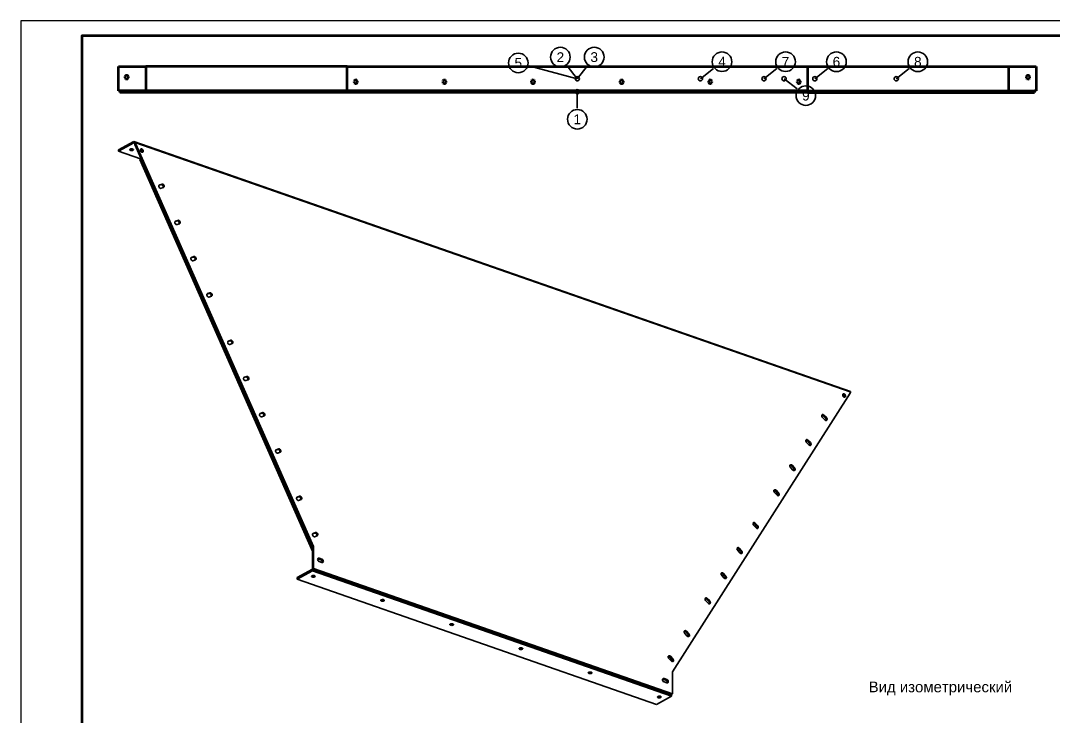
# Model space of a CAD drawing. Header units: millimetres. Extents: x 0 to 594, y 0 to 420.
# Drawn here: x 0 to 338.3, y 192.1 to 420 of the extents above; entities that cross this region are included whole.
import ezdxf
from ezdxf.enums import TextEntityAlignment as Align

# ---------------------------------------------------------------- set-up
doc = ezdxf.new("R2010")
doc.units = ezdxf.units.MM
doc.styles.add('GOST', font='Arial')

msp = doc.modelspace()

# ---------------------------------------------------------------- linework, layer by layer
at = {"color": 1, "lineweight": 70}
for p, q in [((32, 405), (40.92, 405)), ((32, 397), (32, 405)), ((40.92, 405), (40.92, 397)), ((106.9, 405), (40.92, 405)), ((106.9, 397), (106.9, 405)), ((106.9, 405), (257.5, 405)), ((257.5, 405), (257.5, 397)), ((257.5, 405), (323.48, 405)), ((323.48, 405), (332.4, 405)), ((323.48, 397), (323.48, 405)), ((332.4, 405), (332.4, 397)), ((34.13, 401.69), (34.1, 401.5)), ((34.1, 401.5), (34.13, 401.31)), ((34.21, 401.85), (34.13, 401.69)), ((34.13, 401.31), (34.21, 401.15)), ((34.35, 401.99), (34.21, 401.85)), ((34.21, 401.15), (34.35, 401.01)), ((34.51, 402.07), (34.35, 401.99)), ((34.35, 401.01), (34.51, 400.93)), ((34.7, 402.1), (34.51, 402.07)), ((34.51, 400.93), (34.7, 400.9)), ((34.89, 402.07), (34.7, 402.1)), ((34.7, 400.9), (34.89, 400.93)), ((35.05, 401.99), (34.89, 402.07)), ((34.89, 400.93), (35.05, 401.01)), ((35.19, 401.85), (35.05, 401.99)), ((35.05, 401.01), (35.19, 401.15)), ((35.27, 401.69), (35.19, 401.85)), ((35.19, 401.15), (35.27, 401.31)), ((35.3, 401.5), (35.27, 401.69)), ((35.27, 401.31), (35.3, 401.5)), ((109.13, 400.19), (109.1, 400)), ((109.1, 400), (109.13, 399.81)), ((109.21, 400.35), (109.13, 400.19)), ((109.13, 399.81), (109.21, 399.65)), ((109.35, 400.49), (109.21, 400.35)), ((109.21, 399.65), (109.35, 399.51)), ((109.51, 400.57), (109.35, 400.49)), ((109.35, 399.51), (109.51, 399.43)), ((109.7, 400.6), (109.51, 400.57)), ((109.51, 399.43), (109.7, 399.4)), ((109.89, 400.57), (109.7, 400.6)), ((109.7, 399.4), (109.89, 399.43)), ((110.05, 400.49), (109.89, 400.57)), ((109.89, 399.43), (110.05, 399.51)), ((110.19, 400.35), (110.05, 400.49)), ((110.05, 399.51), (110.19, 399.65)), ((110.27, 400.19), (110.19, 400.35)), ((110.19, 399.65), (110.27, 399.81)), ((110.3, 400), (110.27, 400.19)), ((110.27, 399.81), (110.3, 400)), ((138.13, 400.19), (138.1, 400)), ((138.1, 400), (138.13, 399.81)), ((138.21, 400.35), (138.13, 400.19)), ((138.13, 399.81), (138.21, 399.65)), ((138.35, 400.49), (138.21, 400.35)), ((138.21, 399.65), (138.35, 399.51)), ((138.51, 400.57), (138.35, 400.49)), ((138.35, 399.51), (138.51, 399.43)), ((138.7, 400.6), (138.51, 400.57)), ((138.51, 399.43), (138.7, 399.4)), ((138.89, 400.57), (138.7, 400.6)), ((138.7, 399.4), (138.89, 399.43)), ((139.05, 400.49), (138.89, 400.57)), ((138.89, 399.43), (139.05, 399.51)), ((139.19, 400.35), (139.05, 400.49)), ((139.05, 399.51), (139.19, 399.65)), ((139.27, 400.19), (139.19, 400.35)), ((139.19, 399.65), (139.27, 399.81)), ((139.3, 400), (139.27, 400.19)), ((139.27, 399.81), (139.3, 400)), ((167.13, 400.19), (167.1, 400)), ((167.1, 400), (167.13, 399.81)), ((167.21, 400.35), (167.13, 400.19)), ((167.13, 399.81), (167.21, 399.65)), ((167.35, 400.49), (167.21, 400.35)), ((167.21, 399.65), (167.35, 399.51)), ((167.51, 400.57), (167.35, 400.49)), ((167.35, 399.51), (167.51, 399.43)), ((167.7, 400.6), (167.51, 400.57)), ((167.51, 399.43), (167.7, 399.4)), ((167.89, 400.57), (167.7, 400.6)), ((167.7, 399.4), (167.89, 399.43)), ((168.05, 400.49), (167.89, 400.57)), ((167.89, 399.43), (168.05, 399.51)), ((168.19, 400.35), (168.05, 400.49)), ((168.05, 399.51), (168.19, 399.65)), ((168.27, 400.19), (168.19, 400.35)), ((168.19, 399.65), (168.27, 399.81)), ((168.3, 400), (168.27, 400.19)), ((168.27, 399.81), (168.3, 400)), ((196.13, 400.19), (196.1, 400)), ((196.1, 400), (196.13, 399.81)), ((196.21, 400.35), (196.13, 400.19)), ((196.13, 399.81), (196.21, 399.65)), ((196.35, 400.49), (196.21, 400.35)), ((196.21, 399.65), (196.35, 399.51)), ((196.51, 400.57), (196.35, 400.49)), ((196.35, 399.51), (196.51, 399.43)), ((196.7, 400.6), (196.51, 400.57)), ((196.51, 399.43), (196.7, 399.4)), ((196.89, 400.57), (196.7, 400.6)), ((196.7, 399.4), (196.89, 399.43)), ((197.05, 400.49), (196.89, 400.57)), ((196.89, 399.43), (197.05, 399.51)), ((197.19, 400.35), (197.05, 400.49)), ((197.05, 399.51), (197.19, 399.65)), ((197.27, 400.19), (197.19, 400.35)), ((197.19, 399.65), (197.27, 399.81)), ((197.3, 400), (197.27, 400.19)), ((197.27, 399.81), (197.3, 400)), ((225.13, 400.19), (225.1, 400)), ((225.1, 400), (225.13, 399.81)), ((225.21, 400.35), (225.13, 400.19)), ((225.13, 399.81), (225.21, 399.65)), ((225.35, 400.49), (225.21, 400.35)), ((225.21, 399.65), (225.35, 399.51)), ((225.51, 400.57), (225.35, 400.49)), ((225.35, 399.51), (225.51, 399.43)), ((225.7, 400.6), (225.51, 400.57)), ((225.51, 399.43), (225.7, 399.4)), ((225.89, 400.57), (225.7, 400.6)), ((225.7, 399.4), (225.89, 399.43)), ((226.05, 400.49), (225.89, 400.57)), ((225.89, 399.43), (226.05, 399.51)), ((226.19, 400.35), (226.05, 400.49)), ((226.05, 399.51), (226.19, 399.65)), ((226.27, 400.19), (226.19, 400.35)), ((226.19, 399.65), (226.27, 399.81)), ((226.3, 400), (226.27, 400.19)), ((226.27, 399.81), (226.3, 400)), ((254.13, 400.19), (254.1, 400)), ((254.1, 400), (254.13, 399.81)), ((254.21, 400.35), (254.13, 400.19)), ((254.13, 399.81), (254.21, 399.65)), ((254.35, 400.49), (254.21, 400.35)), ((254.21, 399.65), (254.35, 399.51)), ((254.51, 400.57), (254.35, 400.49)), ((254.35, 399.51), (254.51, 399.43)), ((254.7, 400.6), (254.51, 400.57)), ((254.51, 399.43), (254.7, 399.4)), ((254.89, 400.57), (254.7, 400.6)), ((254.7, 399.4), (254.89, 399.43)), ((255.05, 400.49), (254.89, 400.57)), ((254.89, 399.43), (255.05, 399.51)), ((255.19, 400.35), (255.05, 400.49)), ((255.05, 399.51), (255.19, 399.65)), ((255.27, 400.19), (255.19, 400.35)), ((255.19, 399.65), (255.27, 399.81)), ((255.3, 400), (255.27, 400.19)), ((255.27, 399.81), (255.3, 400)), ((329.13, 401.69), (329.1, 401.5)), ((329.1, 401.5), (329.13, 401.31)), ((329.21, 401.85), (329.13, 401.69)), ((329.13, 401.31), (329.21, 401.15)), ((329.35, 401.99), (329.21, 401.85)), ((329.21, 401.15), (329.35, 401.01)), ((329.51, 402.07), (329.35, 401.99)), ((329.35, 401.01), (329.51, 400.93)), ((329.7, 402.1), (329.51, 402.07)), ((329.51, 400.93), (329.7, 400.9)), ((329.89, 402.07), (329.7, 402.1)), ((329.7, 400.9), (329.89, 400.93)), ((330.05, 401.99), (329.89, 402.07)), ((329.89, 400.93), (330.05, 401.01)), ((330.19, 401.85), (330.05, 401.99)), ((330.05, 401.01), (330.19, 401.15)), ((330.27, 401.69), (330.19, 401.85)), ((330.19, 401.15), (330.27, 401.31)), ((330.3, 401.5), (330.27, 401.69)), ((330.27, 401.31), (330.3, 401.5)), ((32.51, 397), (32, 397)), ((32.51, 397), (32.51, 396.5)), ((106.9, 397), (32.51, 397)), ((106.9, 396.5), (32.51, 396.5)), ((106.9, 397), (106.9, 396.5)), ((257.5, 397), (106.9, 397)), ((257.5, 396.5), (106.9, 396.5)), ((257.5, 397), (257.5, 396.5)), ((257.5, 397), (331.89, 397)), ((257.5, 396.5), (331.89, 396.5)), ((331.89, 397), (331.89, 396.5)), ((332.4, 397), (331.89, 397))]:
    msp.add_line(p, q, dxfattribs=at)
at = {"color": 7, "lineweight": 35}
for p, q in [((166.36, 405.24), (182.2, 401)), ((178.88, 405.26), (182.2, 401)), ((185.52, 405.26), (182.2, 401)), ((226.73, 404.35), (222.5, 401)), ((247.54, 404.34), (243.3, 401)), ((264.19, 404.34), (259.95, 401)), ((290.83, 404.33), (286.58, 401)), ((254.17, 397.69), (249.9, 401)), ((182.2, 391.35), (182.2, 396.75))]:
    msp.add_line(p, q, dxfattribs=at)
at = {"color": 1, "lineweight": 35}
for p, q in [((32, 377.78), (37, 380.5)), ((32, 377.33), (37, 380.05)), ((37, 380.05), (37, 380.5)), ((37, 380.5), (271.57, 298.73)), ((37, 380.05), (37.4, 379.91)), ((37.4, 379.91), (37.71, 380.08)), ((37.4, 379.46), (37.4, 379.91)), ((37.4, 379.46), (37.71, 379.63)), ((95.48, 247.78), (37.4, 379.46)), ((37.71, 379.63), (37.71, 380.08)), ((37.71, 380.08), (271.48, 298.59)), ((95.8, 247.95), (37.71, 379.63)), ((32, 377.33), (32, 377.78)), ((39.27, 374.79), (32, 377.33)), ((35.71, 377.83), (35.69, 377.78)), ((35.69, 377.78), (35.71, 377.73)), ((35.74, 377.88), (35.71, 377.83)), ((35.71, 377.73), (35.75, 377.67)), ((35.87, 377.97), (35.74, 377.88)), ((35.75, 377.67), (35.83, 377.62)), ((35.83, 377.62), (35.92, 377.58)), ((36.07, 378.03), (35.87, 377.97)), ((35.92, 377.58), (36.06, 377.54)), ((36.14, 377.98), (35.99, 378.01)), ((36.06, 377.54), (36.23, 377.52)), ((36.29, 378.05), (36.07, 378.03)), ((36.29, 377.97), (36.14, 377.98)), ((36.23, 377.52), (36.39, 377.53)), ((36.52, 378.03), (36.29, 378.05)), ((36.45, 377.98), (36.29, 377.97)), ((36.39, 377.53), (36.55, 377.55)), ((36.6, 378.01), (36.45, 377.98)), ((36.72, 377.97), (36.52, 378.03)), ((36.55, 377.55), (36.69, 377.59)), ((36.69, 377.59), (36.8, 377.64)), ((36.85, 377.88), (36.72, 377.97)), ((36.8, 377.64), (36.87, 377.71)), ((36.88, 377.83), (36.85, 377.88)), ((36.87, 377.71), (36.89, 377.78)), ((36.89, 377.78), (36.88, 377.83)), ((39.21, 377.79), (39.19, 377.67)), ((39.19, 377.67), (39.21, 377.52)), ((39.24, 377.89), (39.21, 377.79)), ((39.21, 377.52), (39.27, 377.36)), ((39.3, 377.98), (39.24, 377.89)), ((39.25, 377.9), (39.38, 377.87)), ((39.27, 377.36), (39.35, 377.22)), ((39.38, 378.04), (39.3, 377.98)), ((39.35, 377.22), (39.46, 377.1)), ((39.45, 378.07), (39.38, 378.04)), ((39.38, 377.87), (39.51, 377.79)), ((39.54, 378.07), (39.45, 378.07)), ((39.46, 377.1), (39.58, 377.01)), ((39.51, 377.79), (39.63, 377.68)), ((39.63, 378.06), (39.54, 378.07)), ((39.58, 377.01), (39.71, 376.96)), ((39.72, 378.02), (39.63, 378.06)), ((39.63, 377.68), (39.72, 377.54)), ((39.71, 376.96), (39.84, 376.95)), ((39.81, 377.97), (39.72, 378.02)), ((39.72, 377.54), (39.79, 377.39)), ((39.81, 377.08), (39.77, 376.95)), ((39.79, 377.39), (39.82, 377.23)), ((39.9, 377.9), (39.81, 377.97)), ((39.82, 377.23), (39.81, 377.08)), ((39.84, 376.95), (39.95, 376.98)), ((39.97, 377.81), (39.9, 377.9)), ((39.95, 376.98), (40.02, 377.03)), ((40.03, 377.71), (39.97, 377.81)), ((40.02, 377.03), (40.07, 377.1)), ((40.08, 377.6), (40.03, 377.71)), ((40.07, 377.1), (40.11, 377.18)), ((40.11, 377.49), (40.08, 377.6)), ((40.13, 377.38), (40.11, 377.49)), ((40.11, 377.18), (40.13, 377.28)), ((40.13, 377.28), (40.13, 377.38)), ((39.42, 374.87), (38.96, 374.62)), ((95.48, 246.49), (38.96, 374.62)), ((45.24, 365.96), (45.23, 365.86)), ((45.23, 365.86), (45.24, 365.76)), ((45.26, 366.05), (45.24, 365.96)), ((45.24, 365.76), (45.31, 365.55)), ((45.29, 366.13), (45.26, 366.05)), ((45.35, 366.2), (45.29, 366.13)), ((45.31, 366.15), (45.95, 366.37)), ((45.31, 365.55), (45.44, 365.36)), ((45.41, 366.25), (45.35, 366.2)), ((45.46, 366.27), (45.37, 366.22)), ((45.46, 366.27), (45.41, 366.25)), ((46.26, 366.54), (45.46, 366.27)), ((45.94, 365.17), (46.74, 365.45)), ((46.26, 366.54), (45.95, 366.37)), ((45.95, 366.37), (46.02, 366.39)), ((46.02, 366.39), (46.09, 366.39)), ((46.09, 366.39), (46.25, 366.34)), ((46.25, 366.34), (46.4, 366.23)), ((46.34, 366.56), (46.26, 366.54)), ((46.43, 366.55), (46.34, 366.56)), ((46.4, 366.23), (46.53, 366.08)), ((46.51, 366.53), (46.43, 366.55)), ((46.6, 366.49), (46.51, 366.53)), ((46.53, 366.08), (46.61, 365.9)), ((46.64, 365.54), (46.58, 365.39)), ((46.76, 366.35), (46.6, 366.49)), ((46.61, 365.9), (46.66, 365.71)), ((46.66, 365.71), (46.64, 365.54)), ((46.74, 365.45), (46.79, 365.47)), ((46.89, 366.16), (46.76, 366.35)), ((46.79, 365.47), (46.85, 365.52)), ((46.85, 365.52), (46.9, 365.58)), ((46.96, 365.95), (46.89, 366.16)), ((46.9, 365.58), (46.94, 365.66)), ((46.94, 365.66), (46.96, 365.75)), ((46.97, 365.85), (46.96, 365.95)), ((46.96, 365.75), (46.97, 365.85)), ((45.44, 365.36), (45.6, 365.23)), ((45.6, 365.23), (45.69, 365.18)), ((45.69, 365.18), (45.77, 365.16)), ((45.77, 365.16), (45.86, 365.16)), ((45.86, 365.16), (45.94, 365.17)), ((50.49, 354.2), (50.46, 354.11)), ((50.46, 354.11), (50.46, 354.01)), ((50.46, 354.01), (50.47, 353.91)), ((50.47, 353.91), (50.54, 353.7)), ((50.52, 354.28), (50.49, 354.2)), ((50.57, 354.35), (50.52, 354.28)), ((50.53, 354.3), (51.18, 354.52)), ((50.54, 353.7), (50.66, 353.51)), ((50.64, 354.39), (50.57, 354.35)), ((50.68, 354.41), (50.6, 354.37)), ((50.68, 354.41), (50.64, 354.39)), ((50.66, 353.51), (50.83, 353.37)), ((51.49, 354.69), (50.68, 354.41)), ((50.83, 353.37), (50.91, 353.33)), ((50.91, 353.33), (51, 353.31)), ((51, 353.31), (51.09, 353.3)), ((51.09, 353.3), (51.17, 353.32)), ((51.17, 353.32), (51.97, 353.6)), ((51.49, 354.69), (51.18, 354.52)), ((51.18, 354.52), (51.25, 354.53)), ((51.25, 354.53), (51.32, 354.53)), ((51.32, 354.53), (51.48, 354.49)), ((51.48, 354.49), (51.63, 354.38)), ((51.57, 354.71), (51.49, 354.69)), ((51.65, 354.7), (51.57, 354.71)), ((51.63, 354.38), (51.75, 354.23)), ((51.74, 354.68), (51.65, 354.7)), ((51.83, 354.64), (51.74, 354.68)), ((51.75, 354.23), (51.84, 354.05)), ((51.87, 353.68), (51.81, 353.54)), ((51.99, 354.5), (51.83, 354.64)), ((51.84, 354.05), (51.88, 353.86)), ((51.88, 353.86), (51.87, 353.68)), ((51.97, 353.6), (52.02, 353.62)), ((52.12, 354.31), (51.99, 354.5)), ((52.02, 353.62), (52.08, 353.66)), ((52.08, 353.66), (52.13, 353.73)), ((52.19, 354.1), (52.12, 354.31)), ((52.13, 353.73), (52.17, 353.81)), ((52.17, 353.81), (52.19, 353.9)), ((52.2, 354), (52.19, 354.1)), ((52.19, 353.9), (52.2, 354)), ((55.71, 342.35), (55.69, 342.26)), ((55.69, 342.26), (55.69, 342.16)), ((55.69, 342.16), (55.7, 342.05)), ((55.7, 342.05), (55.77, 341.84)), ((55.75, 342.43), (55.71, 342.35)), ((55.8, 342.49), (55.75, 342.43)), ((55.76, 342.45), (56.4, 342.67)), ((55.77, 341.84), (55.89, 341.66)), ((55.87, 342.54), (55.8, 342.49)), ((55.91, 342.56), (55.83, 342.51)), ((55.91, 342.56), (55.87, 342.54)), ((56.72, 342.84), (55.91, 342.56)), ((56.72, 342.84), (56.4, 342.67)), ((56.4, 342.67), (56.47, 342.68)), ((56.4, 341.47), (57.2, 341.74)), ((56.47, 342.68), (56.55, 342.68)), ((56.55, 342.68), (56.71, 342.63)), ((56.71, 342.63), (56.86, 342.53)), ((56.8, 342.85), (56.72, 342.84)), ((56.88, 342.85), (56.8, 342.85)), ((56.86, 342.53), (56.98, 342.38)), ((56.97, 342.83), (56.88, 342.85)), ((57.06, 342.78), (56.97, 342.83)), ((56.98, 342.38), (57.07, 342.2)), ((57.1, 341.83), (57.04, 341.69)), ((57.22, 342.65), (57.06, 342.78)), ((57.07, 342.2), (57.11, 342.01)), ((57.11, 342.01), (57.1, 341.83)), ((57.2, 341.74), (57.24, 341.76)), ((57.34, 342.46), (57.22, 342.65)), ((57.24, 341.76), (57.31, 341.81)), ((57.31, 341.81), (57.36, 341.87)), ((57.41, 342.25), (57.34, 342.46)), ((57.36, 341.87), (57.4, 341.95)), ((57.4, 341.95), (57.42, 342.05)), ((57.43, 342.15), (57.41, 342.25)), ((57.42, 342.05), (57.43, 342.15)), ((55.89, 341.66), (56.05, 341.52)), ((56.05, 341.52), (56.14, 341.48)), ((56.14, 341.48), (56.23, 341.45)), ((56.23, 341.45), (56.32, 341.45)), ((56.32, 341.45), (56.4, 341.47)), ((60.92, 330.41), (60.91, 330.31)), ((60.91, 330.31), (60.93, 330.2)), ((60.94, 330.5), (60.92, 330.41)), ((60.93, 330.2), (61, 329.99)), ((60.98, 330.58), (60.94, 330.5)), ((61.03, 330.64), (60.98, 330.58)), ((60.99, 330.59), (61.63, 330.81)), ((61, 329.99), (61.12, 329.81)), ((61.1, 330.69), (61.03, 330.64)), ((61.14, 330.71), (61.05, 330.66)), ((61.14, 330.71), (61.1, 330.69)), ((61.12, 329.81), (61.28, 329.67)), ((61.94, 330.99), (61.14, 330.71)), ((61.28, 329.67), (61.37, 329.63)), ((61.37, 329.63), (61.46, 329.6)), ((61.46, 329.6), (61.54, 329.6)), ((61.54, 329.6), (61.62, 329.61)), ((61.62, 329.61), (62.43, 329.89)), ((61.94, 330.99), (61.63, 330.81)), ((61.63, 330.81), (61.7, 330.83)), ((61.7, 330.83), (61.78, 330.83)), ((61.78, 330.83), (61.94, 330.78)), ((62.02, 331), (61.94, 330.99)), ((61.94, 330.78), (62.09, 330.68)), ((62.11, 331), (62.02, 331)), ((62.09, 330.68), (62.21, 330.52)), ((62.2, 330.97), (62.11, 331)), ((62.29, 330.93), (62.2, 330.97)), ((62.21, 330.52), (62.3, 330.34)), ((62.33, 329.98), (62.27, 329.84)), ((62.45, 330.79), (62.29, 330.93)), ((62.3, 330.34), (62.34, 330.16)), ((62.34, 330.16), (62.33, 329.98)), ((62.43, 329.89), (62.47, 329.91)), ((62.57, 330.61), (62.45, 330.79)), ((62.47, 329.91), (62.54, 329.96)), ((62.54, 329.96), (62.59, 330.02)), ((62.64, 330.4), (62.57, 330.61)), ((62.59, 330.02), (62.63, 330.1)), ((62.63, 330.1), (62.65, 330.19)), ((62.65, 330.29), (62.64, 330.4)), ((62.65, 330.19), (62.65, 330.29)), ((67.76, 314.91), (67.75, 314.81)), ((67.75, 314.81), (67.76, 314.7)), ((67.78, 315), (67.76, 314.91)), ((67.76, 314.7), (67.83, 314.49)), ((67.82, 315.08), (67.78, 315)), ((67.87, 315.14), (67.82, 315.08)), ((67.83, 315.1), (68.47, 315.32)), ((67.93, 315.19), (67.87, 315.14)), ((67.98, 315.21), (67.89, 315.16)), ((67.98, 315.21), (67.93, 315.19)), ((68.78, 315.49), (67.98, 315.21)), ((68.78, 315.49), (68.47, 315.32)), ((68.47, 315.32), (68.54, 315.33)), ((68.54, 315.33), (68.62, 315.33)), ((68.62, 315.33), (68.77, 315.28)), ((68.77, 315.28), (68.92, 315.18)), ((68.86, 315.5), (68.78, 315.49)), ((68.95, 315.5), (68.86, 315.5)), ((68.92, 315.18), (69.05, 315.03)), ((69.04, 315.47), (68.95, 315.5)), ((69.12, 315.43), (69.04, 315.47)), ((69.05, 315.03), (69.14, 314.85)), ((69.28, 315.3), (69.12, 315.43)), ((69.14, 314.85), (69.18, 314.66)), ((69.18, 314.66), (69.17, 314.48)), ((69.41, 315.11), (69.28, 315.3)), ((69.48, 314.9), (69.41, 315.11)), ((69.46, 314.6), (69.49, 314.69)), ((69.49, 314.79), (69.48, 314.9)), ((69.49, 314.69), (69.49, 314.79)), ((67.83, 314.49), (67.96, 314.31)), ((67.96, 314.31), (68.12, 314.17)), ((68.12, 314.17), (68.21, 314.13)), ((68.21, 314.13), (68.3, 314.1)), ((68.3, 314.1), (68.38, 314.1)), ((68.38, 314.1), (68.46, 314.12)), ((68.46, 314.12), (69.26, 314.39)), ((69.17, 314.48), (69.1, 314.34)), ((69.26, 314.39), (69.31, 314.41)), ((69.31, 314.41), (69.37, 314.46)), ((69.37, 314.46), (69.43, 314.52)), ((69.43, 314.52), (69.46, 314.6)), ((72.99, 303.06), (72.98, 302.96)), ((72.98, 302.96), (72.99, 302.85)), ((73.01, 303.15), (72.99, 303.06)), ((72.99, 302.85), (73.06, 302.64)), ((73.04, 303.23), (73.01, 303.15)), ((73.1, 303.29), (73.04, 303.23)), ((73.06, 303.24), (73.7, 303.46)), ((73.06, 302.64), (73.19, 302.45)), ((73.16, 303.34), (73.1, 303.29)), ((73.21, 303.36), (73.12, 303.31)), ((73.21, 303.36), (73.16, 303.34)), ((73.19, 302.45), (73.35, 302.32)), ((74.01, 303.63), (73.21, 303.36)), ((73.35, 302.32), (73.44, 302.27)), ((73.44, 302.27), (73.52, 302.25)), ((73.52, 302.25), (73.61, 302.25)), ((73.61, 302.25), (73.69, 302.26)), ((73.69, 302.26), (74.49, 302.54)), ((74.01, 303.63), (73.7, 303.46)), ((73.7, 303.46), (73.77, 303.48)), ((73.77, 303.48), (73.84, 303.48)), ((73.84, 303.48), (74, 303.43)), ((74, 303.43), (74.15, 303.32)), ((74.09, 303.65), (74.01, 303.63)), ((74.18, 303.65), (74.09, 303.65)), ((74.15, 303.32), (74.28, 303.17)), ((74.26, 303.62), (74.18, 303.65)), ((74.35, 303.58), (74.26, 303.62)), ((74.28, 303.17), (74.36, 302.99)), ((74.39, 302.63), (74.33, 302.48)), ((74.51, 303.44), (74.35, 303.58)), ((74.36, 302.99), (74.41, 302.8)), ((74.41, 302.8), (74.39, 302.63)), ((74.49, 302.54), (74.54, 302.56)), ((74.64, 303.26), (74.51, 303.44)), ((74.54, 302.56), (74.6, 302.61)), ((74.6, 302.61), (74.65, 302.67)), ((74.71, 303.05), (74.64, 303.26)), ((74.65, 302.67), (74.69, 302.75)), ((74.69, 302.75), (74.71, 302.84)), ((74.72, 302.94), (74.71, 303.05)), ((74.71, 302.84), (74.72, 302.94)), ((213.4, 206.96), (271.48, 298.14)), ((269.12, 297.79), (269.09, 297.7)), ((269.11, 297.77), (269.22, 297.75)), ((269.18, 297.85), (269.12, 297.79)), ((269.24, 297.9), (269.18, 297.85)), ((269.22, 297.75), (269.32, 297.7)), ((269.36, 297.94), (269.24, 297.9)), ((269.48, 297.93), (269.36, 297.94)), ((269.61, 297.88), (269.48, 297.93)), ((269.74, 297.79), (269.61, 297.88)), ((269.84, 297.67), (269.74, 297.79)), ((271.48, 298.14), (271.48, 298.59)), ((271.48, 298.31), (271.57, 298.28)), ((271.57, 298.28), (271.48, 298.23)), ((271.57, 298.28), (271.57, 298.73)), ((269.09, 297.7), (269.06, 297.61)), ((269.06, 297.61), (269.06, 297.5)), ((269.06, 297.5), (269.08, 297.39)), ((269.08, 297.39), (269.11, 297.28)), ((269.11, 297.28), (269.16, 297.18)), ((269.16, 297.18), (269.22, 297.08)), ((269.22, 297.08), (269.3, 296.99)), ((269.66, 297.24), (269.27, 297.02)), ((269.3, 296.99), (269.38, 296.92)), ((269.32, 297.7), (269.42, 297.62)), ((269.38, 296.92), (269.47, 296.86)), ((269.42, 297.62), (269.51, 297.53)), ((269.47, 296.86), (269.56, 296.83)), ((269.51, 297.53), (269.58, 297.42)), ((269.56, 296.83), (269.65, 296.81)), ((269.58, 297.42), (269.64, 297.29)), ((269.67, 296.92), (269.63, 296.81)), ((269.64, 297.29), (269.67, 297.17)), ((269.65, 296.81), (269.74, 296.82)), ((269.67, 297.17), (269.69, 297.04)), ((269.69, 297.04), (269.67, 296.92)), ((269.74, 296.82), (269.82, 296.85)), ((269.82, 296.85), (269.89, 296.91)), ((269.93, 297.52), (269.84, 297.67)), ((269.89, 296.91), (269.95, 296.99)), ((269.98, 297.37), (269.93, 297.52)), ((269.95, 296.99), (269.99, 297.1)), ((270, 297.21), (269.98, 297.37)), ((269.99, 297.1), (270, 297.21)), ((78.24, 291.29), (78.21, 291.2)), ((78.21, 291.2), (78.21, 291.1)), ((78.21, 291.1), (78.22, 291)), ((78.22, 291), (78.29, 290.79)), ((78.27, 291.37), (78.24, 291.29)), ((78.32, 291.44), (78.27, 291.37)), ((78.28, 291.39), (78.93, 291.61)), ((78.39, 291.49), (78.32, 291.44)), ((78.44, 291.51), (78.35, 291.46)), ((78.44, 291.51), (78.39, 291.49)), ((79.24, 291.78), (78.44, 291.51)), ((79.24, 291.78), (78.93, 291.61)), ((78.93, 291.61), (79, 291.63)), ((79, 291.63), (79.07, 291.63)), ((79.07, 291.63), (79.23, 291.58)), ((79.23, 291.58), (79.38, 291.47)), ((79.32, 291.8), (79.24, 291.78)), ((79.4, 291.79), (79.32, 291.8)), ((79.38, 291.47), (79.5, 291.32)), ((79.49, 291.77), (79.4, 291.79)), ((79.58, 291.73), (79.49, 291.77)), ((79.5, 291.32), (79.59, 291.14)), ((79.74, 291.59), (79.58, 291.73)), ((79.59, 291.14), (79.63, 290.95)), ((79.87, 291.4), (79.74, 291.59)), ((79.94, 291.19), (79.87, 291.4)), ((79.92, 290.9), (79.94, 290.99)), ((79.95, 291.09), (79.94, 291.19)), ((79.94, 290.99), (79.95, 291.09)), ((262.27, 291), (262.23, 290.89)), ((262.32, 291.09), (262.27, 291)), ((262.28, 291.02), (262.36, 291)), ((262.4, 291.16), (262.32, 291.09)), ((262.36, 291), (262.45, 290.97)), ((262.53, 291.19), (262.4, 291.16)), ((262.66, 291.18), (262.53, 291.19)), ((262.93, 291.01), (262.62, 290.84)), ((262.8, 291.12), (262.66, 291.18)), ((262.93, 291.01), (262.8, 291.12)), ((263.74, 290.17), (262.93, 291.01)), ((78.29, 290.79), (78.41, 290.6)), ((78.41, 290.6), (78.58, 290.47)), ((78.58, 290.47), (78.66, 290.42)), ((78.66, 290.42), (78.75, 290.4)), ((78.75, 290.4), (78.84, 290.4)), ((78.84, 290.4), (78.92, 290.41)), ((78.92, 290.41), (79.72, 290.69)), ((79.62, 290.78), (79.56, 290.63)), ((79.63, 290.95), (79.62, 290.78)), ((79.72, 290.69), (79.77, 290.71)), ((79.77, 290.71), (79.83, 290.76)), ((79.83, 290.76), (79.88, 290.82)), ((79.88, 290.82), (79.92, 290.9)), ((262.23, 290.89), (262.22, 290.76)), ((262.22, 290.76), (262.24, 290.62)), ((262.24, 290.62), (262.29, 290.49)), ((262.29, 290.49), (262.36, 290.36)), ((262.36, 290.36), (262.45, 290.25)), ((262.45, 290.97), (262.54, 290.91)), ((262.45, 290.25), (263.25, 289.41)), ((262.54, 290.91), (262.62, 290.84)), ((262.62, 290.84), (263.42, 290)), ((263.25, 289.41), (263.38, 289.31)), ((263.38, 289.31), (263.52, 289.24)), ((263.74, 290.17), (263.42, 290)), ((263.42, 290), (263.55, 289.82)), ((263.52, 289.24), (263.66, 289.23)), ((263.55, 289.82), (263.63, 289.61)), ((263.63, 289.31), (263.6, 289.23)), ((263.63, 289.61), (263.65, 289.51)), ((263.65, 289.41), (263.63, 289.31)), ((263.65, 289.51), (263.65, 289.41)), ((263.66, 289.23), (263.78, 289.27)), ((263.83, 290.06), (263.74, 290.17)), ((263.78, 289.27), (263.86, 289.33)), ((263.9, 289.93), (263.83, 290.06)), ((263.86, 289.33), (263.92, 289.42)), ((263.94, 289.8), (263.9, 289.93)), ((263.92, 289.42), (263.96, 289.53)), ((263.96, 289.66), (263.94, 289.8)), ((263.96, 289.53), (263.96, 289.66)), ((257.04, 282.79), (257, 282.68)), ((257, 282.68), (257, 282.55)), ((257, 282.55), (257.02, 282.42)), ((257.02, 282.42), (257.06, 282.28)), ((257.1, 282.89), (257.04, 282.79)), ((257.05, 282.82), (257.14, 282.8)), ((257.06, 282.28), (257.13, 282.16)), ((257.18, 282.95), (257.1, 282.89)), ((257.13, 282.16), (257.22, 282.04)), ((257.14, 282.8), (257.23, 282.76)), ((257.3, 282.99), (257.18, 282.95)), ((257.22, 282.04), (258.03, 281.21)), ((257.23, 282.76), (257.31, 282.7)), ((257.44, 282.97), (257.3, 282.99)), ((257.31, 282.7), (257.39, 282.63)), ((257.7, 282.8), (257.39, 282.63)), ((257.39, 282.63), (258.2, 281.79)), ((257.58, 282.91), (257.44, 282.97)), ((257.7, 282.8), (257.58, 282.91)), ((258.51, 281.97), (257.7, 282.8)), ((258.03, 281.21), (258.15, 281.1)), ((258.15, 281.1), (258.29, 281.04)), ((258.51, 281.97), (258.2, 281.79)), ((258.2, 281.79), (258.33, 281.61)), ((258.29, 281.04), (258.43, 281.02)), ((258.33, 281.61), (258.4, 281.41)), ((258.4, 281.11), (258.37, 281.02)), ((258.4, 281.41), (258.42, 281.3)), ((258.42, 281.2), (258.4, 281.11)), ((258.42, 281.3), (258.42, 281.2)), ((258.43, 281.02), (258.55, 281.06)), ((258.6, 281.85), (258.51, 281.97)), ((258.55, 281.06), (258.63, 281.12)), ((258.67, 281.73), (258.6, 281.85)), ((258.63, 281.12), (258.69, 281.21)), ((258.71, 281.59), (258.67, 281.73)), ((258.69, 281.21), (258.73, 281.33)), ((258.73, 281.46), (258.71, 281.59)), ((258.73, 281.33), (258.73, 281.46)), ((83.46, 279.44), (83.44, 279.35)), ((83.44, 279.35), (83.44, 279.25)), ((83.44, 279.25), (83.45, 279.15)), ((83.45, 279.15), (83.52, 278.94)), ((83.5, 279.52), (83.46, 279.44)), ((83.55, 279.59), (83.5, 279.52)), ((83.51, 279.54), (84.15, 279.76)), ((83.52, 278.94), (83.64, 278.75)), ((83.62, 279.63), (83.55, 279.59)), ((83.66, 279.65), (83.58, 279.61)), ((83.66, 279.65), (83.62, 279.63)), ((83.64, 278.75), (83.8, 278.61)), ((84.47, 279.93), (83.66, 279.65)), ((83.8, 278.61), (83.89, 278.57)), ((83.89, 278.57), (83.98, 278.55)), ((83.98, 278.55), (84.07, 278.54)), ((84.07, 278.54), (84.15, 278.56)), ((84.47, 279.93), (84.15, 279.76)), ((84.15, 279.76), (84.22, 279.77)), ((84.15, 278.56), (84.95, 278.84)), ((84.22, 279.77), (84.3, 279.77)), ((84.3, 279.77), (84.46, 279.73)), ((84.46, 279.73), (84.61, 279.62)), ((84.55, 279.95), (84.47, 279.93)), ((84.63, 279.94), (84.55, 279.95)), ((84.61, 279.62), (84.73, 279.47)), ((84.72, 279.92), (84.63, 279.94)), ((84.81, 279.88), (84.72, 279.92)), ((84.73, 279.47), (84.82, 279.29)), ((84.85, 278.92), (84.79, 278.78)), ((84.97, 279.74), (84.81, 279.88)), ((84.82, 279.29), (84.86, 279.1)), ((84.86, 279.1), (84.85, 278.92)), ((84.95, 278.84), (84.99, 278.86)), ((85.09, 279.55), (84.97, 279.74)), ((84.99, 278.86), (85.06, 278.9)), ((85.06, 278.9), (85.11, 278.97)), ((85.16, 279.34), (85.09, 279.55)), ((85.11, 278.97), (85.15, 279.05)), ((85.15, 279.05), (85.17, 279.14)), ((85.18, 279.24), (85.16, 279.34)), ((85.17, 279.14), (85.18, 279.24)), ((251.81, 274.59), (251.77, 274.47)), ((251.77, 274.47), (251.77, 274.35)), ((251.77, 274.35), (251.79, 274.21)), ((251.79, 274.21), (251.83, 274.08)), ((251.87, 274.68), (251.81, 274.59)), ((251.82, 274.61), (251.91, 274.59)), ((251.83, 274.08), (251.9, 273.95)), ((251.95, 274.74), (251.87, 274.68)), ((251.91, 274.59), (252, 274.55)), ((252.07, 274.78), (251.95, 274.74)), ((252, 274.55), (252.08, 274.5)), ((252.21, 274.76), (252.07, 274.78)), ((252.08, 274.5), (252.16, 274.42)), ((252.48, 274.59), (252.16, 274.42)), ((252.16, 274.42), (252.97, 273.59)), ((252.35, 274.7), (252.21, 274.76)), ((252.48, 274.59), (252.35, 274.7)), ((253.28, 273.76), (252.48, 274.59)), ((251.9, 273.95), (251.99, 273.84)), ((251.99, 273.84), (252.8, 273)), ((252.8, 273), (252.93, 272.89)), ((252.93, 272.89), (253.07, 272.83)), ((253.28, 273.76), (252.97, 273.59)), ((252.97, 273.59), (253.1, 273.41)), ((253.07, 272.83), (253.2, 272.82)), ((253.1, 273.41), (253.18, 273.2)), ((253.18, 272.9), (253.14, 272.82)), ((253.18, 273.2), (253.19, 273.09)), ((253.19, 272.99), (253.18, 272.9)), ((253.19, 273.09), (253.19, 272.99)), ((253.2, 272.82), (253.33, 272.85)), ((253.37, 273.65), (253.28, 273.76)), ((253.33, 272.85), (253.41, 272.92)), ((253.44, 273.52), (253.37, 273.65)), ((253.41, 272.92), (253.46, 273.01)), ((253.49, 273.38), (253.44, 273.52)), ((253.46, 273.01), (253.5, 273.12)), ((253.51, 273.25), (253.49, 273.38)), ((253.5, 273.12), (253.51, 273.25)), ((90.3, 263.94), (90.28, 263.85)), ((90.34, 264.02), (90.3, 263.94)), ((90.39, 264.09), (90.34, 264.02)), ((90.35, 264.04), (90.99, 264.26)), ((90.45, 264.13), (90.39, 264.09)), ((90.5, 264.15), (90.41, 264.11)), ((90.5, 264.15), (90.45, 264.13)), ((91.3, 264.43), (90.5, 264.15)), ((91.3, 264.43), (90.99, 264.26)), ((90.99, 264.26), (91.06, 264.28)), ((91.06, 264.28), (91.14, 264.28)), ((91.14, 264.28), (91.29, 264.23)), ((91.29, 264.23), (91.44, 264.12)), ((91.38, 264.45), (91.3, 264.43)), ((91.47, 264.44), (91.38, 264.45)), ((91.44, 264.12), (91.57, 263.97)), ((91.56, 264.42), (91.47, 264.44)), ((91.64, 264.38), (91.56, 264.42)), ((91.57, 263.97), (91.66, 263.79)), ((91.81, 264.24), (91.64, 264.38)), ((91.93, 264.05), (91.81, 264.24)), ((92, 263.84), (91.93, 264.05)), ((246.55, 266.27), (246.54, 266.14)), ((246.54, 266.14), (246.56, 266)), ((246.58, 266.38), (246.55, 266.27)), ((246.56, 266), (246.61, 265.87)), ((246.64, 266.47), (246.58, 266.38)), ((246.59, 266.4), (246.68, 266.38)), ((246.61, 265.87), (246.68, 265.74)), ((246.72, 266.54), (246.64, 266.47)), ((246.68, 266.38), (246.77, 266.35)), ((246.68, 265.74), (246.77, 265.63)), ((246.84, 266.57), (246.72, 266.54)), ((246.77, 266.35), (246.86, 266.29)), ((246.77, 265.63), (247.57, 264.79)), ((246.98, 266.56), (246.84, 266.57)), ((246.86, 266.29), (246.94, 266.22)), ((247.25, 266.39), (246.94, 266.22)), ((246.94, 266.22), (247.74, 265.38)), ((247.12, 266.49), (246.98, 266.56)), ((247.25, 266.39), (247.12, 266.49)), ((248.05, 265.55), (247.25, 266.39)), ((247.57, 264.79), (247.7, 264.69)), ((247.7, 264.69), (247.84, 264.62)), ((248.05, 265.55), (247.74, 265.38)), ((247.74, 265.38), (247.87, 265.2)), ((247.84, 264.62), (247.97, 264.61)), ((247.87, 265.2), (247.95, 264.99)), ((247.95, 264.69), (247.91, 264.61)), ((247.95, 264.99), (247.96, 264.89)), ((247.96, 264.79), (247.95, 264.69)), ((247.96, 264.89), (247.96, 264.79)), ((247.97, 264.61), (248.1, 264.65)), ((248.14, 265.44), (248.05, 265.55)), ((248.1, 264.65), (248.18, 264.71)), ((248.21, 265.31), (248.14, 265.44)), ((248.18, 264.71), (248.24, 264.8)), ((248.26, 265.18), (248.21, 265.31)), ((248.24, 264.8), (248.27, 264.91)), ((248.28, 265.04), (248.26, 265.18)), ((248.27, 264.91), (248.28, 265.04)), ((90.28, 263.85), (90.27, 263.75)), ((90.27, 263.75), (90.28, 263.65)), ((90.28, 263.65), (90.36, 263.44)), ((90.36, 263.44), (90.48, 263.25)), ((90.48, 263.25), (90.64, 263.11)), ((90.64, 263.11), (90.73, 263.07)), ((90.73, 263.07), (90.82, 263.05)), ((90.82, 263.05), (90.9, 263.04)), ((90.9, 263.04), (90.98, 263.06)), ((90.98, 263.06), (91.79, 263.34)), ((91.69, 263.42), (91.62, 263.28)), ((91.66, 263.79), (91.7, 263.6)), ((91.7, 263.6), (91.69, 263.42)), ((91.79, 263.34), (91.83, 263.36)), ((91.83, 263.36), (91.9, 263.4)), ((91.9, 263.4), (91.95, 263.47)), ((91.95, 263.47), (91.99, 263.55)), ((91.99, 263.55), (92.01, 263.64)), ((92.01, 263.74), (92, 263.84)), ((92.01, 263.64), (92.01, 263.74)), ((239.71, 255.54), (239.7, 255.41)), ((239.7, 255.41), (239.72, 255.27)), ((239.74, 255.65), (239.71, 255.54)), ((239.72, 255.27), (239.77, 255.14)), ((239.8, 255.74), (239.74, 255.65)), ((239.75, 255.67), (239.84, 255.65)), ((239.77, 255.14), (239.84, 255.01)), ((239.88, 255.8), (239.8, 255.74)), ((239.84, 255.65), (239.93, 255.61)), ((239.84, 255.01), (239.93, 254.9)), ((240.01, 255.84), (239.88, 255.8)), ((239.93, 255.61), (240.02, 255.56)), ((239.93, 254.9), (240.73, 254.06)), ((240.14, 255.83), (240.01, 255.84)), ((240.02, 255.56), (240.1, 255.49)), ((240.41, 255.66), (240.1, 255.49)), ((240.1, 255.49), (240.9, 254.65)), ((240.28, 255.76), (240.14, 255.83)), ((240.41, 255.66), (240.28, 255.76)), ((241.21, 254.82), (240.41, 255.66)), ((240.73, 254.06), (240.86, 253.95)), ((240.86, 253.95), (241, 253.89)), ((241.21, 254.82), (240.9, 254.65)), ((240.9, 254.65), (241.03, 254.47)), ((241, 253.89), (241.14, 253.88)), ((241.03, 254.47), (241.11, 254.26)), ((241.11, 253.96), (241.08, 253.88)), ((241.11, 254.26), (241.13, 254.16)), ((241.13, 254.05), (241.11, 253.96)), ((241.13, 254.16), (241.13, 254.05)), ((241.14, 253.88), (241.26, 253.91)), ((241.3, 254.71), (241.21, 254.82)), ((241.26, 253.91), (241.34, 253.98)), ((241.37, 254.58), (241.3, 254.71)), ((241.34, 253.98), (241.4, 254.07)), ((241.42, 254.44), (241.37, 254.58)), ((241.4, 254.07), (241.43, 254.18)), ((241.44, 254.31), (241.42, 254.44)), ((241.43, 254.18), (241.44, 254.31)), ((95.51, 252), (95.5, 251.9)), ((95.5, 251.9), (95.51, 251.8)), ((95.53, 252.09), (95.51, 252)), ((95.51, 251.8), (95.58, 251.58)), ((95.57, 252.17), (95.53, 252.09)), ((95.62, 252.23), (95.57, 252.17)), ((95.58, 252.19), (96.22, 252.41)), ((95.58, 251.58), (95.71, 251.4)), ((95.68, 252.28), (95.62, 252.23)), ((95.73, 252.3), (95.64, 252.25)), ((95.73, 252.3), (95.68, 252.28)), ((95.71, 251.4), (95.87, 251.26)), ((96.53, 252.58), (95.73, 252.3)), ((95.87, 251.26), (95.96, 251.22)), ((95.96, 251.22), (96.05, 251.2)), ((96.05, 251.2), (96.13, 251.19)), ((96.13, 251.19), (96.21, 251.21)), ((96.21, 251.21), (97.01, 251.48)), ((96.53, 252.58), (96.22, 252.41)), ((96.22, 252.41), (96.29, 252.42)), ((96.29, 252.42), (96.37, 252.42)), ((96.37, 252.42), (96.52, 252.38)), ((96.52, 252.38), (96.67, 252.27)), ((96.61, 252.59), (96.53, 252.58)), ((96.7, 252.59), (96.61, 252.59)), ((96.67, 252.27), (96.8, 252.12)), ((96.79, 252.57), (96.7, 252.59)), ((96.87, 252.52), (96.79, 252.57)), ((96.8, 252.12), (96.89, 251.94)), ((96.92, 251.57), (96.85, 251.43)), ((97.03, 252.39), (96.87, 252.52)), ((96.89, 251.94), (96.93, 251.75)), ((96.93, 251.75), (96.92, 251.57)), ((97.01, 251.48), (97.06, 251.5)), ((97.16, 252.2), (97.03, 252.39)), ((97.06, 251.5), (97.12, 251.55)), ((97.12, 251.55), (97.18, 251.62)), ((97.23, 251.99), (97.16, 252.2)), ((97.18, 251.62), (97.21, 251.7)), ((97.21, 251.7), (97.24, 251.79)), ((97.24, 251.89), (97.23, 251.99)), ((97.24, 251.79), (97.24, 251.89)), ((95.48, 247.78), (95.8, 247.95)), ((95.48, 240.58), (95.48, 247.78)), ((95.8, 240.75), (95.8, 247.95)), ((234.48, 247.33), (234.47, 247.2)), ((234.47, 247.2), (234.49, 247.06)), ((234.51, 247.44), (234.48, 247.33)), ((234.49, 247.06), (234.54, 246.93)), ((234.57, 247.53), (234.51, 247.44)), ((234.53, 247.46), (234.61, 247.44)), ((234.65, 247.6), (234.57, 247.53)), ((234.61, 247.44), (234.7, 247.41)), ((234.78, 247.63), (234.65, 247.6)), ((234.7, 247.41), (234.79, 247.35)), ((234.91, 247.62), (234.78, 247.63)), ((234.79, 247.35), (234.87, 247.28)), ((235.18, 247.45), (234.87, 247.28)), ((234.87, 247.28), (235.67, 246.44)), ((235.05, 247.55), (234.91, 247.62)), ((235.18, 247.45), (235.05, 247.55)), ((235.99, 246.61), (235.18, 247.45)), ((97.22, 243.92), (97.2, 243.76)), ((97.2, 243.76), (97.23, 243.59)), ((97.28, 244.05), (97.22, 243.92)), ((97.25, 244), (97.36, 243.98)), ((97.38, 244.14), (97.28, 244.05)), ((97.67, 244.15), (97.36, 243.98)), ((97.36, 243.98), (98.3, 243.65)), ((97.52, 244.17), (97.38, 244.14)), ((97.67, 244.15), (97.52, 244.17)), ((98.61, 243.82), (97.67, 244.15)), ((98.61, 243.82), (98.3, 243.65)), ((98.3, 243.65), (98.41, 243.59)), ((98.75, 243.75), (98.61, 243.82)), ((98.88, 243.63), (98.75, 243.75)), ((98.98, 243.47), (98.88, 243.63)), ((234.54, 246.93), (234.61, 246.8)), ((234.61, 246.8), (234.7, 246.69)), ((234.7, 246.69), (235.5, 245.85)), ((235.5, 245.85), (235.63, 245.75)), ((235.63, 245.75), (235.77, 245.68)), ((235.99, 246.61), (235.67, 246.44)), ((235.67, 246.44), (235.8, 246.26)), ((235.77, 245.68), (235.91, 245.67)), ((235.8, 246.26), (235.88, 246.05)), ((235.88, 245.75), (235.85, 245.67)), ((235.88, 246.05), (235.9, 245.95)), ((235.9, 245.85), (235.88, 245.75)), ((235.9, 245.95), (235.9, 245.85)), ((235.91, 245.67), (236.03, 245.71)), ((236.08, 246.5), (235.99, 246.61)), ((236.03, 245.71), (236.11, 245.77)), ((236.15, 246.37), (236.08, 246.5)), ((236.11, 245.77), (236.17, 245.86)), ((236.19, 246.24), (236.15, 246.37)), ((236.17, 245.86), (236.21, 245.97)), ((236.21, 246.1), (236.19, 246.24)), ((236.21, 245.97), (236.21, 246.1)), ((90.49, 237.86), (95.48, 240.58)), ((95.48, 240.58), (95.8, 240.75)), ((95.48, 240.58), (213.08, 199.59)), ((95.48, 240.58), (213.08, 199.59)), ((95.48, 240.04), (95.48, 240.58)), ((95.8, 240.75), (213.4, 199.76)), ((97.23, 243.59), (97.3, 243.42)), ((97.3, 243.42), (97.4, 243.27)), ((97.4, 243.27), (97.53, 243.15)), ((97.53, 243.15), (97.67, 243.07)), ((97.67, 243.07), (98.61, 242.74)), ((98.41, 243.59), (98.53, 243.5)), ((98.53, 243.5), (98.62, 243.39)), ((98.61, 242.74), (98.76, 242.72)), ((98.62, 243.39), (98.7, 243.25)), ((98.7, 243.25), (98.74, 243.11)), ((98.75, 242.84), (98.71, 242.72)), ((98.74, 243.11), (98.76, 242.97)), ((98.76, 242.97), (98.75, 242.84)), ((98.76, 242.72), (98.9, 242.76)), ((98.9, 242.76), (98.99, 242.84)), ((99.05, 243.3), (98.98, 243.47)), ((98.99, 242.84), (99.06, 242.97)), ((99.08, 243.13), (99.05, 243.3)), ((99.06, 242.97), (99.08, 243.13)), ((90.49, 237.32), (95.48, 240.04)), ((90.49, 237.32), (90.49, 237.86)), ((208.09, 196.32), (90.49, 237.32)), ((95.22, 238.33), (95.2, 238.26)), ((95.2, 238.26), (95.21, 238.21)), ((95.21, 238.21), (95.24, 238.16)), ((95.29, 238.4), (95.22, 238.33)), ((95.24, 238.16), (95.37, 238.07)), ((95.4, 238.45), (95.29, 238.4)), ((95.37, 238.07), (95.57, 238.02)), ((95.54, 238.5), (95.4, 238.45)), ((95.48, 240.04), (213.08, 199.05)), ((95.7, 238.52), (95.54, 238.5)), ((95.57, 238.02), (95.8, 238)), ((95.86, 238.52), (95.7, 238.52)), ((95.8, 238), (96.03, 238.02)), ((96.03, 238.5), (95.86, 238.52)), ((96.17, 238.46), (96.03, 238.5)), ((96.03, 238.02), (96.22, 238.07)), ((96.27, 238.42), (96.17, 238.46)), ((96.22, 238.07), (96.35, 238.16)), ((96.34, 238.37), (96.27, 238.42)), ((96.38, 238.32), (96.34, 238.37)), ((96.35, 238.16), (96.39, 238.21)), ((96.4, 238.26), (96.38, 238.32)), ((96.39, 238.21), (96.4, 238.26)), ((101.18, 238.6), (101.65, 238.43)), ((229.29, 239.23), (229.25, 239.12)), ((229.25, 239.12), (229.25, 238.99)), ((229.25, 238.99), (229.27, 238.86)), ((229.27, 238.86), (229.31, 238.72)), ((229.35, 239.33), (229.29, 239.23)), ((229.3, 239.26), (229.39, 239.24)), ((229.31, 238.72), (229.38, 238.6)), ((229.43, 239.39), (229.35, 239.33)), ((229.38, 238.6), (229.47, 238.48)), ((229.39, 239.24), (229.47, 239.2)), ((229.55, 239.43), (229.43, 239.39)), ((229.47, 239.2), (229.56, 239.14)), ((229.47, 238.48), (230.28, 237.65)), ((229.69, 239.41), (229.55, 239.43)), ((229.56, 239.14), (229.64, 239.07)), ((229.95, 239.24), (229.64, 239.07)), ((229.64, 239.07), (230.45, 238.23)), ((229.82, 239.35), (229.69, 239.41)), ((229.95, 239.24), (229.82, 239.35)), ((230.76, 238.41), (229.95, 239.24)), ((230.28, 237.65), (230.4, 237.54)), ((230.4, 237.54), (230.54, 237.48)), ((230.76, 238.41), (230.45, 238.23)), ((230.45, 238.23), (230.58, 238.05)), ((230.54, 237.48), (230.68, 237.46)), ((230.58, 238.05), (230.65, 237.85)), ((230.65, 237.55), (230.62, 237.46)), ((230.65, 237.85), (230.67, 237.74)), ((230.67, 237.64), (230.65, 237.55)), ((230.67, 237.74), (230.67, 237.64)), ((230.68, 237.46), (230.8, 237.5)), ((230.85, 238.29), (230.76, 238.41)), ((230.8, 237.5), (230.88, 237.56)), ((230.92, 238.17), (230.85, 238.29)), ((230.88, 237.56), (230.94, 237.65)), ((230.96, 238.03), (230.92, 238.17)), ((230.94, 237.65), (230.98, 237.77)), ((230.98, 237.9), (230.96, 238.03)), ((230.98, 237.77), (230.98, 237.9)), ((117.87, 230.44), (117.84, 230.37)), ((117.84, 230.37), (117.85, 230.31)), ((117.85, 230.31), (117.89, 230.27)), ((117.93, 230.5), (117.87, 230.44)), ((117.89, 230.27), (118.02, 230.18)), ((118.04, 230.56), (117.93, 230.5)), ((118.02, 230.18), (118.21, 230.12)), ((118.18, 230.6), (118.04, 230.56)), ((118.34, 230.62), (118.18, 230.6)), ((118.21, 230.12), (118.44, 230.1)), ((118.51, 230.63), (118.34, 230.62)), ((118.44, 230.1), (118.67, 230.12)), ((118.67, 230.61), (118.51, 230.63)), ((118.82, 230.57), (118.67, 230.61)), ((118.67, 230.12), (118.87, 230.18)), ((118.91, 230.53), (118.82, 230.57)), ((118.87, 230.18), (119, 230.27)), ((118.98, 230.48), (118.91, 230.53)), ((119.03, 230.42), (118.98, 230.48)), ((119, 230.27), (119.03, 230.31)), ((119.04, 230.37), (119.03, 230.42)), ((119.03, 230.31), (119.04, 230.37)), ((122.58, 231.14), (123.05, 230.97)), ((224.06, 231.03), (224.02, 230.91)), ((224.02, 230.91), (224.02, 230.79)), ((224.02, 230.79), (224.04, 230.65)), ((224.04, 230.65), (224.08, 230.52)), ((224.12, 231.12), (224.06, 231.03)), ((224.07, 231.05), (224.16, 231.03)), ((224.08, 230.52), (224.15, 230.39)), ((224.2, 231.18), (224.12, 231.12)), ((224.15, 230.39), (224.24, 230.28)), ((224.16, 231.03), (224.25, 230.99)), ((224.32, 231.22), (224.2, 231.18)), ((224.24, 230.28), (225.05, 229.44)), ((224.25, 230.99), (224.33, 230.94)), ((224.46, 231.2), (224.32, 231.22)), ((224.33, 230.94), (224.41, 230.86)), ((224.73, 231.03), (224.41, 230.86)), ((224.41, 230.86), (225.22, 230.03)), ((224.6, 231.14), (224.46, 231.2)), ((224.73, 231.03), (224.6, 231.14)), ((225.53, 230.2), (224.73, 231.03)), ((225.53, 230.2), (225.22, 230.03)), ((225.62, 230.09), (225.53, 230.2)), ((225.69, 229.96), (225.62, 230.09)), ((225.05, 229.44), (225.18, 229.33)), ((225.18, 229.33), (225.32, 229.27)), ((225.22, 230.03), (225.35, 229.85)), ((225.32, 229.27), (225.45, 229.26)), ((225.35, 229.85), (225.43, 229.64)), ((225.42, 229.34), (225.39, 229.26)), ((225.44, 229.43), (225.42, 229.34)), ((225.43, 229.64), (225.44, 229.53)), ((225.44, 229.53), (225.44, 229.43)), ((225.45, 229.26), (225.58, 229.29)), ((225.58, 229.29), (225.66, 229.36)), ((225.66, 229.36), (225.71, 229.45)), ((225.74, 229.82), (225.69, 229.96)), ((225.71, 229.45), (225.75, 229.56)), ((225.76, 229.69), (225.74, 229.82)), ((225.75, 229.56), (225.76, 229.69)), ((140.51, 222.54), (140.49, 222.47)), ((140.49, 222.47), (140.5, 222.42)), ((140.5, 222.42), (140.53, 222.37)), ((140.58, 222.61), (140.51, 222.54)), ((140.53, 222.37), (140.66, 222.29)), ((140.69, 222.67), (140.58, 222.61)), ((140.66, 222.29), (140.86, 222.23)), ((140.83, 222.71), (140.69, 222.67)), ((140.99, 222.73), (140.83, 222.71)), ((140.86, 222.23), (141.09, 222.21)), ((141.16, 222.73), (140.99, 222.73)), ((141.09, 222.21), (141.32, 222.23)), ((141.32, 222.71), (141.16, 222.73)), ((141.46, 222.68), (141.32, 222.71)), ((141.32, 222.23), (141.51, 222.29)), ((141.56, 222.63), (141.46, 222.68)), ((141.51, 222.29), (141.64, 222.37)), ((141.63, 222.58), (141.56, 222.63)), ((141.67, 222.53), (141.63, 222.58)), ((141.64, 222.37), (141.68, 222.42)), ((141.69, 222.47), (141.67, 222.53)), ((141.68, 222.42), (141.69, 222.47)), ((217.19, 220.18), (217.18, 220.05)), ((217.18, 220.05), (217.2, 219.92)), ((217.22, 220.3), (217.19, 220.18)), ((217.28, 220.39), (217.22, 220.3)), ((217.23, 220.32), (217.32, 220.3)), ((217.36, 220.45), (217.28, 220.39)), ((217.32, 220.3), (217.41, 220.26)), ((217.48, 220.49), (217.36, 220.45)), ((217.41, 220.26), (217.5, 220.2)), ((217.62, 220.47), (217.48, 220.49)), ((217.5, 220.2), (217.58, 220.13)), ((217.89, 220.3), (217.58, 220.13)), ((217.58, 220.13), (218.38, 219.3)), ((217.76, 220.41), (217.62, 220.47)), ((217.89, 220.3), (217.76, 220.41)), ((218.69, 219.47), (217.89, 220.3)), ((217.2, 219.92), (217.25, 219.78)), ((217.25, 219.78), (217.32, 219.66)), ((217.32, 219.66), (217.41, 219.54)), ((217.41, 219.54), (218.21, 218.71)), ((218.21, 218.71), (218.34, 218.6)), ((218.34, 218.6), (218.48, 218.54)), ((218.69, 219.47), (218.38, 219.3)), ((218.38, 219.3), (218.51, 219.12)), ((218.48, 218.54), (218.62, 218.52)), ((218.51, 219.12), (218.59, 218.91)), ((218.59, 218.61), (218.56, 218.52)), ((218.59, 218.91), (218.61, 218.8)), ((218.6, 218.7), (218.59, 218.61)), ((218.61, 218.8), (218.6, 218.7)), ((218.62, 218.52), (218.74, 218.56)), ((218.78, 219.35), (218.69, 219.47)), ((218.74, 218.56), (218.82, 218.62)), ((218.85, 219.23), (218.78, 219.35)), ((218.82, 218.62), (218.88, 218.72)), ((218.9, 219.09), (218.85, 219.23)), ((218.88, 218.72), (218.91, 218.83)), ((218.92, 218.96), (218.9, 219.09)), ((218.91, 218.83), (218.92, 218.96)), ((163.16, 214.65), (163.13, 214.58)), ((163.13, 214.58), (163.14, 214.53)), ((163.14, 214.53), (163.18, 214.48)), ((163.22, 214.72), (163.16, 214.65)), ((163.18, 214.48), (163.31, 214.39)), ((163.33, 214.77), (163.22, 214.72)), ((163.31, 214.39), (163.5, 214.34)), ((163.47, 214.81), (163.33, 214.77)), ((163.63, 214.83), (163.47, 214.81)), ((163.5, 214.34), (163.73, 214.32)), ((163.8, 214.84), (163.63, 214.83)), ((163.73, 214.32), (163.96, 214.34)), ((163.96, 214.82), (163.8, 214.84)), ((164.11, 214.78), (163.96, 214.82)), ((163.96, 214.34), (164.16, 214.39)), ((164.2, 214.74), (164.11, 214.78)), ((164.16, 214.39), (164.29, 214.48)), ((164.27, 214.69), (164.2, 214.74)), ((164.32, 214.63), (164.27, 214.69)), ((164.29, 214.48), (164.32, 214.53)), ((164.33, 214.58), (164.32, 214.63)), ((164.32, 214.53), (164.33, 214.58)), ((211.96, 211.98), (211.95, 211.85)), ((211.95, 211.85), (211.97, 211.71)), ((211.99, 212.09), (211.96, 211.98)), ((211.97, 211.71), (212.02, 211.58)), ((212.05, 212.18), (211.99, 212.09)), ((212, 212.11), (212.09, 212.09)), ((212.02, 211.58), (212.09, 211.45)), ((212.13, 212.24), (212.05, 212.18)), ((212.09, 212.09), (212.18, 212.05)), ((212.09, 211.45), (212.18, 211.34)), ((212.25, 212.28), (212.13, 212.24)), ((212.18, 212.05), (212.27, 212)), ((212.18, 211.34), (212.98, 210.5)), ((212.39, 212.27), (212.25, 212.28)), ((212.27, 212), (212.35, 211.93)), ((212.66, 212.1), (212.35, 211.93)), ((212.35, 211.93), (213.15, 211.09)), ((212.53, 212.2), (212.39, 212.27)), ((212.66, 212.1), (212.53, 212.2)), ((213.46, 211.26), (212.66, 212.1)), ((212.98, 210.5), (213.11, 210.39)), ((213.11, 210.39), (213.25, 210.33)), ((213.46, 211.26), (213.15, 211.09)), ((213.15, 211.09), (213.28, 210.91)), ((213.25, 210.33), (213.39, 210.32)), ((213.28, 210.91), (213.36, 210.7)), ((213.36, 210.4), (213.33, 210.32)), ((213.36, 210.7), (213.38, 210.6)), ((213.38, 210.49), (213.36, 210.4)), ((213.38, 210.6), (213.38, 210.49)), ((213.39, 210.32), (213.51, 210.35)), ((213.55, 211.15), (213.46, 211.26)), ((213.51, 210.35), (213.59, 210.42)), ((213.62, 211.02), (213.55, 211.15)), ((213.59, 210.42), (213.65, 210.51)), ((213.67, 210.88), (213.62, 211.02)), ((213.65, 210.51), (213.68, 210.62)), ((213.69, 210.75), (213.67, 210.88)), ((213.68, 210.62), (213.69, 210.75)), ((185.52, 209.2), (185.99, 209.03)), ((185.8, 206.75), (185.78, 206.68)), ((185.78, 206.68), (185.79, 206.63)), ((185.79, 206.63), (185.82, 206.58)), ((185.87, 206.82), (185.8, 206.75)), ((185.82, 206.58), (185.95, 206.5)), ((185.98, 206.88), (185.87, 206.82)), ((185.95, 206.5), (186.15, 206.44)), ((186.12, 206.92), (185.98, 206.88)), ((186.28, 206.94), (186.12, 206.92)), ((186.15, 206.44), (186.38, 206.42)), ((186.45, 206.94), (186.28, 206.94)), ((186.38, 206.42), (186.61, 206.44)), ((186.61, 206.92), (186.45, 206.94)), ((186.75, 206.89), (186.61, 206.92)), ((186.61, 206.44), (186.8, 206.5)), ((186.85, 206.85), (186.75, 206.89)), ((186.8, 206.5), (186.93, 206.58)), ((186.92, 206.8), (186.85, 206.85)), ((186.96, 206.74), (186.92, 206.8)), ((186.93, 206.58), (186.97, 206.63)), ((186.98, 206.68), (186.96, 206.74)), ((186.97, 206.63), (186.98, 206.68)), ((213.4, 199.76), (213.4, 206.96)), ((210.14, 204.56), (210.12, 204.4)), ((210.12, 204.4), (210.14, 204.23)), ((210.2, 204.69), (210.14, 204.56)), ((210.14, 204.23), (210.21, 204.06)), ((210.17, 204.64), (210.27, 204.62)), ((210.3, 204.77), (210.2, 204.69)), ((210.21, 204.06), (210.31, 203.9)), ((210.58, 204.79), (210.27, 204.62)), ((210.27, 204.62), (211.21, 204.29)), ((210.43, 204.81), (210.3, 204.77)), ((210.31, 203.9), (210.44, 203.78)), ((210.58, 204.79), (210.43, 204.81)), ((210.44, 203.78), (210.58, 203.71)), ((211.52, 204.46), (210.58, 204.79)), ((210.58, 203.71), (211.52, 203.38)), ((211.52, 204.46), (211.21, 204.29)), ((211.21, 204.29), (211.33, 204.23)), ((211.33, 204.23), (211.44, 204.14)), ((211.44, 204.14), (211.53, 204.03)), ((211.66, 204.39), (211.52, 204.46)), ((211.52, 203.38), (211.67, 203.36)), ((211.53, 204.03), (211.61, 203.89)), ((211.61, 203.89), (211.66, 203.75)), ((211.67, 203.47), (211.63, 203.36)), ((211.79, 204.27), (211.66, 204.39)), ((211.66, 203.75), (211.68, 203.61)), ((211.68, 203.61), (211.67, 203.47)), ((211.67, 203.36), (211.81, 203.39)), ((211.9, 204.11), (211.79, 204.27)), ((211.81, 203.39), (211.91, 203.48)), ((211.97, 203.94), (211.9, 204.11)), ((211.91, 203.48), (211.97, 203.61)), ((211.99, 203.77), (211.97, 203.94)), ((211.97, 203.61), (211.99, 203.77)), ((206.91, 201.74), (207.38, 201.57)), ((213.08, 199.59), (213.4, 199.76)), ((213.08, 199.05), (208.09, 196.32)), ((208.45, 198.86), (208.42, 198.79)), ((208.42, 198.79), (208.43, 198.74)), ((208.43, 198.74), (208.47, 198.69)), ((208.52, 198.93), (208.45, 198.86)), ((208.47, 198.69), (208.6, 198.6)), ((208.62, 198.98), (208.52, 198.93)), ((208.6, 198.6), (208.79, 198.55)), ((208.76, 199.02), (208.62, 198.98)), ((208.92, 199.05), (208.76, 199.02)), ((208.79, 198.55), (209.02, 198.53)), ((209.09, 199.05), (208.92, 199.05)), ((209.02, 198.53), (209.25, 198.55)), ((209.25, 199.03), (209.09, 199.05)), ((209.4, 198.99), (209.25, 199.03)), ((209.25, 198.55), (209.45, 198.6)), ((209.49, 198.95), (209.4, 198.99)), ((209.45, 198.6), (209.58, 198.69)), ((209.56, 198.9), (209.49, 198.95)), ((209.61, 198.85), (209.56, 198.9)), ((209.58, 198.69), (209.61, 198.74)), ((209.62, 198.79), (209.61, 198.85)), ((209.61, 198.74), (209.62, 198.79)), ((213.08, 199.05), (213.08, 199.59))]:
    msp.add_line(p, q, dxfattribs=at)
at = {"color": 7, "lineweight": 25}
msp.add_lwpolyline([(0, 0), (594, 0), (594, 420), (0, 420)], close=True, dxfattribs=at)
at = {"color": 7, "lineweight": 70}
msp.add_lwpolyline([(20, 5), (589, 5), (589, 415), (20, 415)], close=True, dxfattribs=at)
at = {"color": 7, "lineweight": 35}
for centre, radius in [((176.66, 408.09), 3.2), ((187.74, 408.09), 3.2), ((229.56, 406.58), 3.2), ((250.37, 406.57), 3.2), ((267.02, 406.56), 3.2), ((293.66, 406.56), 3.2), ((162.88, 406.18), 3.2), ((182.2, 401), 0.7), ((182.2, 401), 0.7), ((182.2, 401), 0.7), ((222.5, 401), 0.7), ((243.3, 401), 0.7), ((249.9, 401), 0.7), ((259.95, 401), 0.7), ((286.58, 401), 0.7), ((182.2, 396.75), 0.7), ((257.01, 395.49), 3.2), ((182.2, 387.75), 3.2)]:
    msp.add_circle(centre, radius, dxfattribs=at)

# ---------------------------------------------------------------- texts
at = {"color": 7, "style": 'GOST'}
for s, p in [('2', (176.66, 408.09)), ('3', (187.74, 408.09)), ('5', (162.88, 406.18)), ('4', (229.56, 406.58)), ('7', (250.37, 406.57)), ('6', (267.02, 406.56)), ('8', (293.66, 406.56)), ('9', (257.01, 395.49)), ('1', (182.2, 387.75))]:
    msp.add_text(s, height=3.2, dxfattribs=at).set_placement(p, align=Align.MIDDLE)
at = {"color": 3, "style": 'GOST'}
msp.add_text('Вид изометрический', height=3.5, dxfattribs=at).set_placement((277.57, 200.32))

doc.saveas('drawing.dxf')
